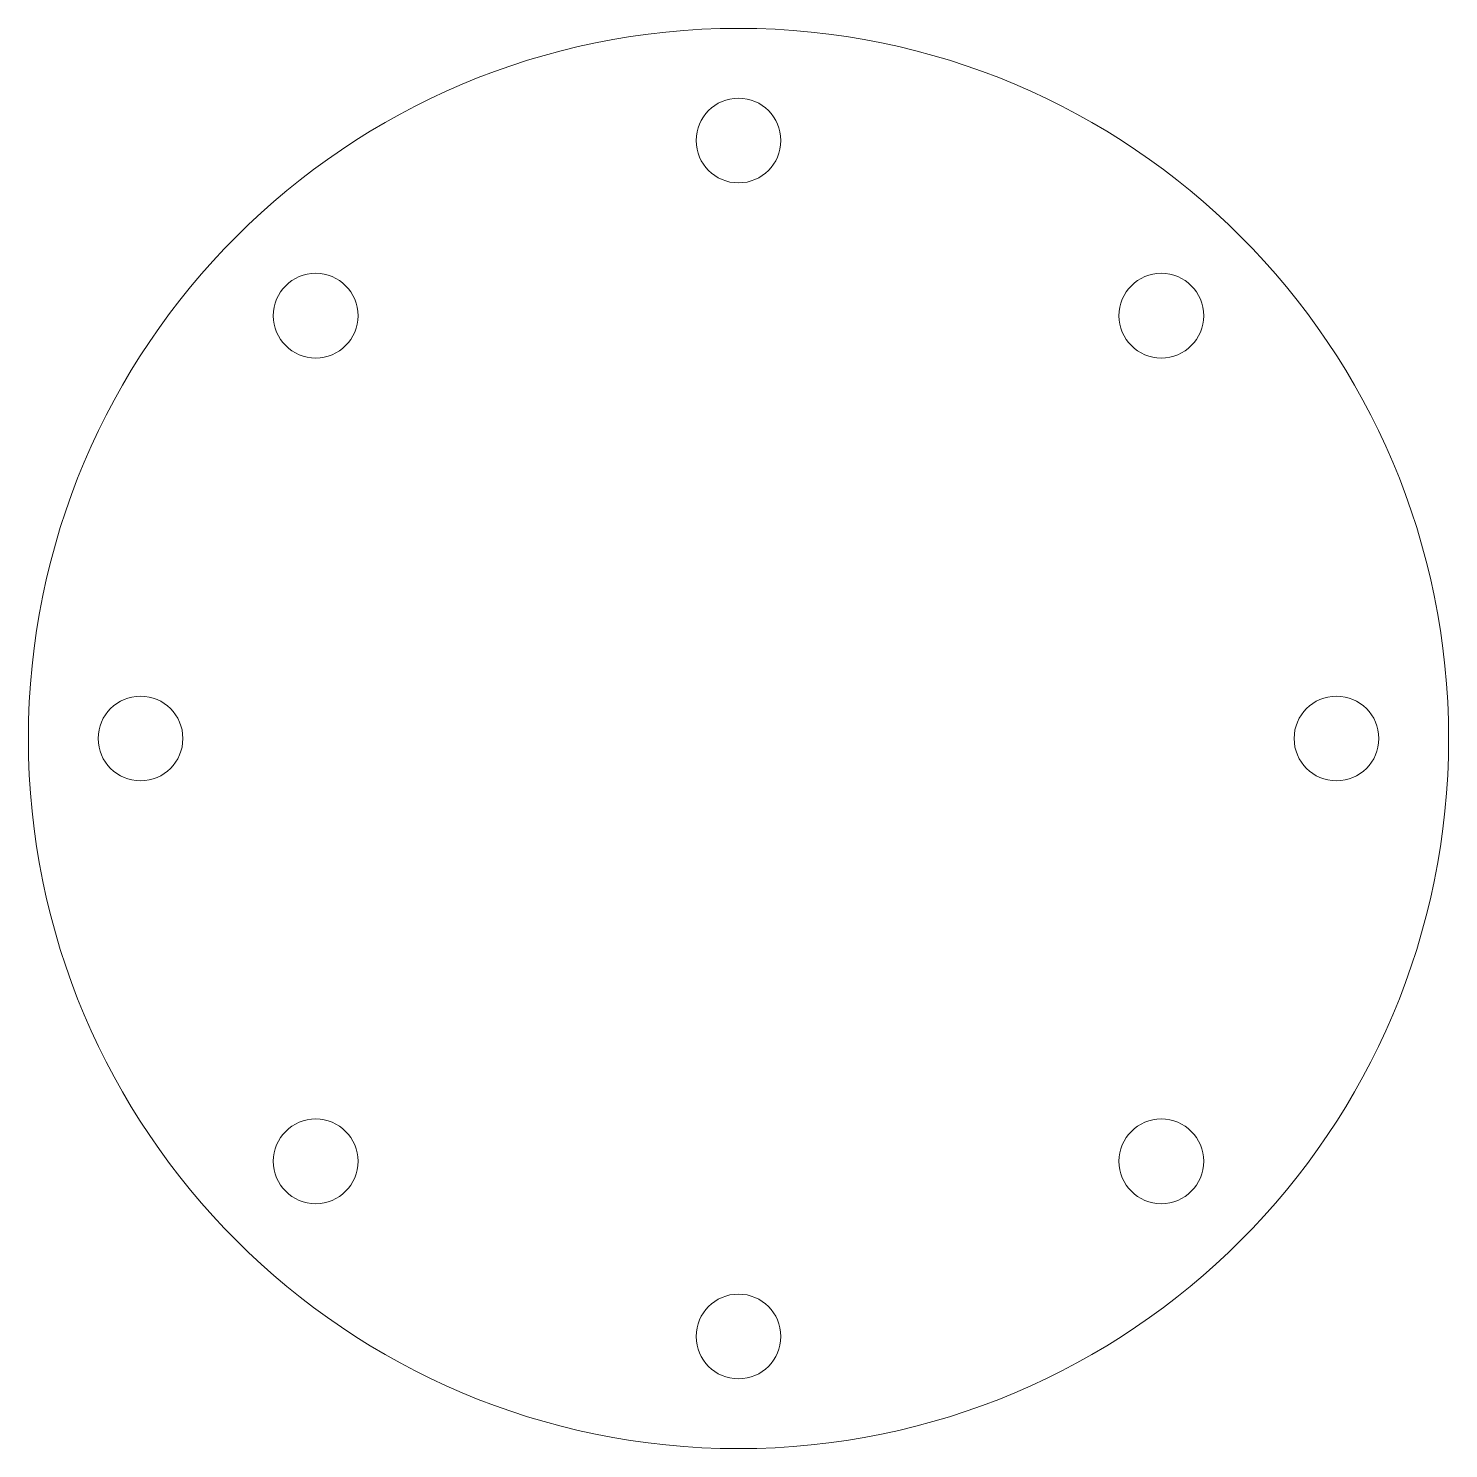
# Model space of a CAD drawing. Header units: millimetres. Extents: x -142 to 143, y 0 to 285.
import ezdxf

# ---------------------------------------------------------------- set-up
doc = ezdxf.new("R2010")
doc.units = ezdxf.units.MM
doc.layers.add('IV_INTERIOR_PROFILES', color=7, linetype='Continuous', lineweight=5)
doc.layers.add('IV_OUTER_PROFILE', color=7, linetype='Continuous', lineweight=5)

msp = doc.modelspace()

# ---------------------------------------------------------------- linework, layer by layer
at = {"layer": 'IV_INTERIOR_PROFILES'}
for centre in [(0, 262.5), (-84.85, 227.35), (84.85, 227.35), (-120, 142.5), (120, 142.5), (-84.85, 57.65), (84.85, 57.65), (0, 22.5)]:
    msp.add_circle(centre, 8.5, dxfattribs=at)
at = {"layer": 'IV_OUTER_PROFILE'}
msp.add_circle((0, 142.5), 142.5, dxfattribs=at)

doc.saveas('drawing.dxf')
